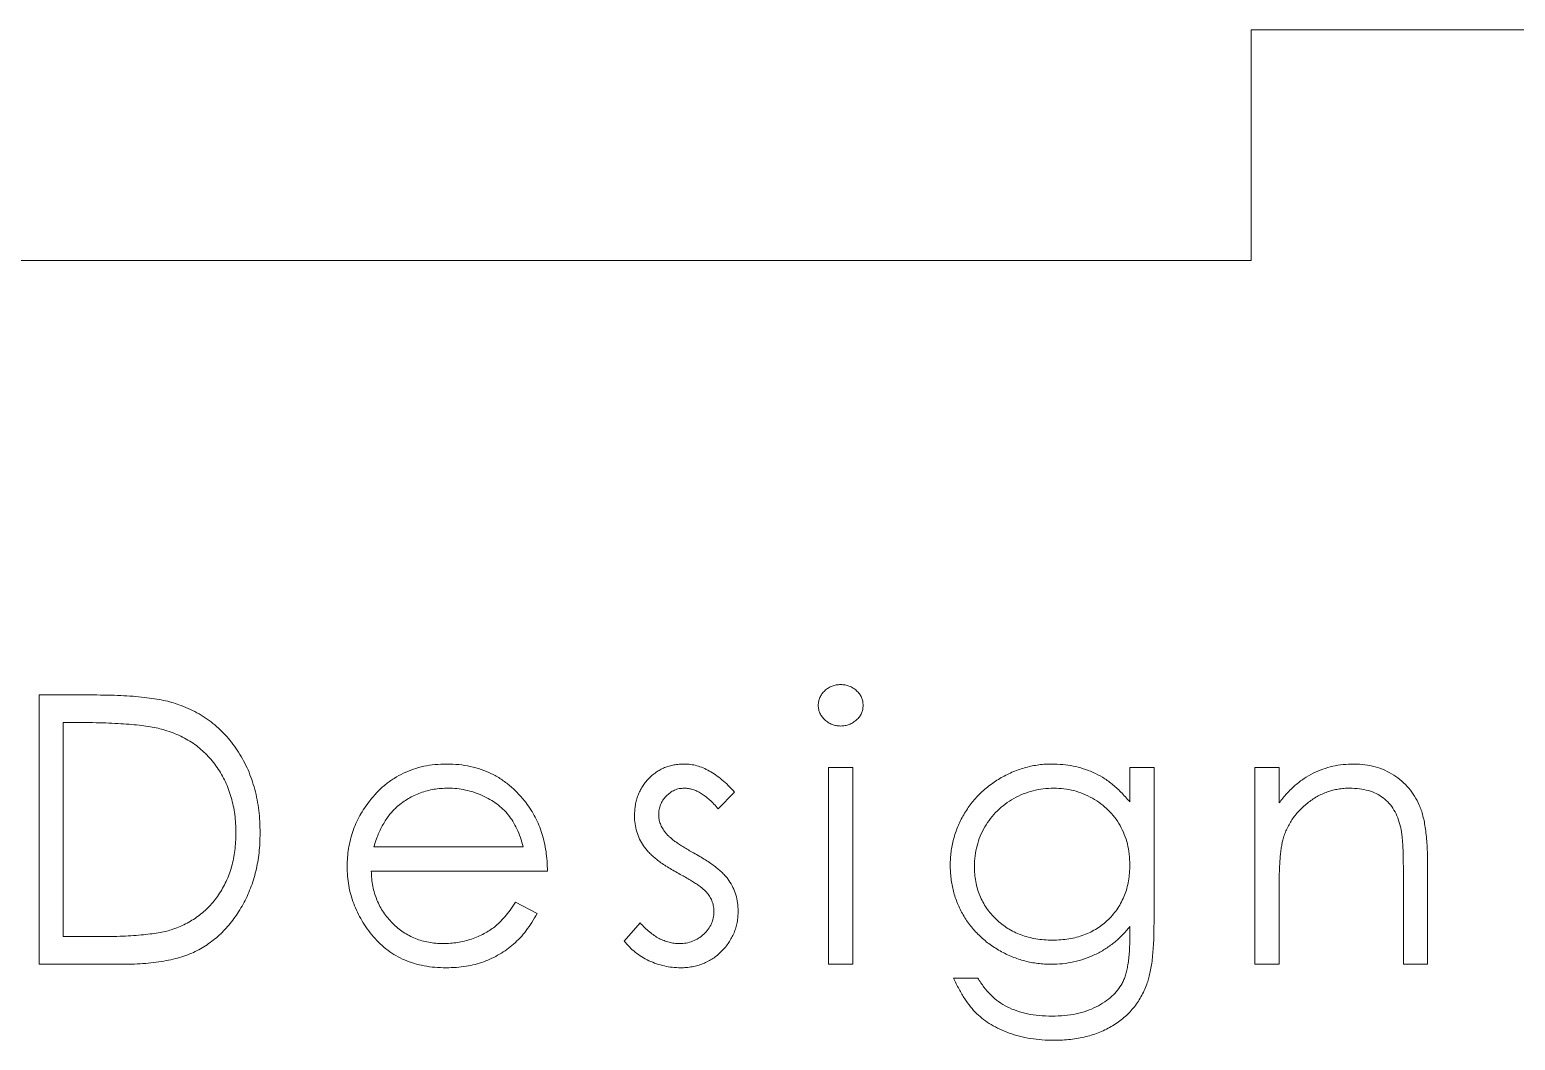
# Model space of a CAD drawing. Header units: millimetres. Extents: x 0 to 300, y 0 to 315.
# Drawn here: x 14.13 to 33.43, y 136.87 to 150 of the extents above; entities that cross this region are included whole.
import ezdxf

# ---------------------------------------------------------------- set-up
doc = ezdxf.new("R2010")
doc.units = ezdxf.units.MM

msp = doc.modelspace()

# ---------------------------------------------------------------- linework, layer by layer
at = {"color": 1, "linetype": 'Continuous', "lineweight": 0}
for p, q in [((30, 147), (30, 150)), ((40, 150), (30, 150)), ((10, 147), (30, 147))]:
    msp.add_line(p, q, dxfattribs=at)
at = {"color": 18, "linetype": 'Continuous', "lineweight": 15, "true_color": 0x000000}
for p, q in [((14.255, 141.357), (14.962, 141.357)), ((14.255, 137.857), (14.255, 141.357)), ((14.569, 140.998), (14.569, 138.216)), ((14.815, 140.998), (14.569, 140.998)), ((24.513, 140.414), (24.827, 140.414)), ((24.513, 137.857), (24.513, 140.414)), ((24.827, 140.414), (24.827, 137.857)), ((28.426, 140.414), (28.74, 140.414)), ((28.426, 139.967), (28.426, 140.414)), ((28.74, 140.414), (28.74, 138.385)), ((30.05, 140.414), (30.364, 140.414)), ((30.05, 137.857), (30.05, 140.414)), ((30.364, 140.414), (30.364, 139.953)), ((23.292, 140.095), (23.079, 139.876)), ((18.605, 139.382), (20.546, 139.382)), ((32.294, 139.163), (32.294, 137.857)), ((20.86, 139.068), (18.572, 139.068)), ((31.979, 137.857), (31.979, 139.06)), ((30.364, 138.781), (30.364, 137.857)), ((20.447, 138.664), (20.726, 138.518)), ((21.856, 138.158), (22.065, 138.395)), ((14.569, 138.216), (14.971, 138.216)), ((28.426, 138.214), (28.426, 138.347)), ((15.34, 137.857), (14.255, 137.857)), ((24.827, 137.857), (24.513, 137.857)), ((30.364, 137.857), (30.05, 137.857)), ((32.294, 137.857), (31.979, 137.857)), ((26.137, 137.677), (26.451, 137.677))]:
    msp.add_line(p, q, dxfattribs=at)
for points, knots in [([(24.378, 141.221), (24.379, 141.239), (24.381, 141.274), (24.399, 141.325), (24.425, 141.372), (24.463, 141.413), (24.507, 141.448), (24.557, 141.473), (24.612, 141.489), (24.649, 141.49), (24.668, 141.491)], [0, 0, 0, 0, 0.12329, 0.242149, 0.363437, 0.489745, 0.618115, 0.744894, 0.868932, 1, 1, 1, 1]), ([(24.668, 141.491), (24.688, 141.49), (24.726, 141.489), (24.781, 141.473), (24.832, 141.448), (24.876, 141.413), (24.914, 141.373), (24.941, 141.325), (24.958, 141.274), (24.96, 141.239), (24.962, 141.221)], [0, 0, 0, 0, 0.1318993, 0.2582841, 0.3843411, 0.5119796, 0.638632, 0.7592298, 0.8774122, 1, 1, 1, 1]), ([(14.962, 141.357), (15.023, 141.356), (15.142, 141.355), (15.314, 141.35), (15.472, 141.34), (15.618, 141.326), (15.75, 141.309), (15.87, 141.288), (15.976, 141.262), (16.041, 141.241), (16.072, 141.23)], [0, 0, 0, 0, 0.164289, 0.317406, 0.458844, 0.589367, 0.707831, 0.81577, 0.91288, 1, 1, 1, 1]), ([(16.072, 141.23), (16.113, 141.215), (16.193, 141.184), (16.307, 141.127), (16.414, 141.062), (16.516, 140.989), (16.608, 140.906), (16.696, 140.817), (16.776, 140.718), (16.849, 140.612), (16.915, 140.5), (16.972, 140.382), (17.019, 140.258), (17.059, 140.129), (17.09, 139.995), (17.111, 139.855), (17.125, 139.71), (17.126, 139.612), (17.127, 139.562)], [0, 0, 0, 0, 0.061545, 0.121694, 0.181155, 0.239875, 0.298702, 0.357647, 0.417605, 0.478494, 0.540407, 0.602345, 0.665004, 0.728559, 0.793651, 0.860534, 0.929236, 1, 1, 1, 1]), ([(24.668, 140.953), (24.649, 140.954), (24.612, 140.955), (24.557, 140.971), (24.507, 140.996), (24.463, 141.031), (24.426, 141.071), (24.399, 141.118), (24.381, 141.168), (24.379, 141.203), (24.378, 141.221)], [0, 0, 0, 0, 0.131867, 0.256661, 0.384213, 0.513365, 0.640443, 0.761085, 0.879146, 1, 1, 1, 1]), ([(24.962, 141.221), (24.96, 141.203), (24.958, 141.168), (24.941, 141.118), (24.914, 141.071), (24.876, 141.031), (24.832, 140.996), (24.781, 140.971), (24.726, 140.955), (24.688, 140.954), (24.668, 140.953)], [0, 0, 0, 0, 0.120162, 0.237546, 0.357497, 0.484917, 0.613329, 0.74015, 0.867301, 1, 1, 1, 1]), ([(15.891, 140.899), (15.861, 140.908), (15.799, 140.925), (15.697, 140.944), (15.583, 140.96), (15.455, 140.974), (15.314, 140.984), (15.159, 140.992), (14.992, 140.997), (14.876, 140.997), (14.815, 140.998)], [0, 0, 0, 0, 0.084319, 0.179285, 0.286583, 0.405111, 0.535593, 0.67819, 0.832976, 1, 1, 1, 1]), ([(16.813, 139.563), (16.812, 139.604), (16.811, 139.684), (16.799, 139.802), (16.78, 139.916), (16.753, 140.025), (16.719, 140.13), (16.677, 140.229), (16.628, 140.325), (16.57, 140.415), (16.507, 140.501), (16.436, 140.578), (16.36, 140.649), (16.279, 140.715), (16.19, 140.771), (16.096, 140.822), (15.996, 140.865), (15.926, 140.888), (15.891, 140.899)], [0, 0, 0, 0, 0.0701512, 0.1378126, 0.2032262, 0.2671741, 0.330024, 0.3917943, 0.4530844, 0.5143339, 0.575, 0.6348655, 0.6941163, 0.7534416, 0.8131258, 0.8740797, 0.936007, 1, 1, 1, 1]), ([(18.552, 139.982), (18.584, 140.02), (18.646, 140.095), (18.752, 140.193), (18.866, 140.275), (18.988, 140.343), (19.118, 140.394), (19.255, 140.433), (19.401, 140.455), (19.501, 140.458), (19.552, 140.459)], [0, 0, 0, 0, 0.128835, 0.253589, 0.374643, 0.49534, 0.616325, 0.739759, 0.866842, 1, 1, 1, 1]), ([(19.552, 140.459), (19.604, 140.458), (19.707, 140.455), (19.857, 140.431), (19.999, 140.391), (20.133, 140.336), (20.259, 140.265), (20.376, 140.177), (20.485, 140.075), (20.549, 139.996), (20.582, 139.956)], [0, 0, 0, 0, 0.13204, 0.259033, 0.38188, 0.502258, 0.622752, 0.744743, 0.870109, 1, 1, 1, 1]), ([(21.991, 139.788), (21.992, 139.812), (21.993, 139.858), (22.001, 139.926), (22.016, 139.991), (22.035, 140.053), (22.062, 140.111), (22.093, 140.167), (22.131, 140.22), (22.173, 140.269), (22.22, 140.313), (22.271, 140.352), (22.325, 140.385), (22.381, 140.413), (22.441, 140.434), (22.504, 140.448), (22.57, 140.458), (22.615, 140.459), (22.637, 140.459)], [0, 0, 0, 0, 0.067978, 0.133044, 0.196507, 0.258613, 0.319728, 0.380873, 0.442636, 0.505079, 0.567881, 0.628814, 0.68891, 0.748765, 0.809386, 0.870884, 0.934037, 1, 1, 1, 1]), ([(22.637, 140.459), (22.665, 140.458), (22.72, 140.456), (22.802, 140.438), (22.884, 140.409), (22.966, 140.369), (23.048, 140.317), (23.13, 140.254), (23.213, 140.18), (23.265, 140.124), (23.292, 140.095)], [0, 0, 0, 0, 0.105714, 0.213412, 0.326127, 0.444452, 0.569061, 0.702712, 0.846318, 1, 1, 1, 1]), ([(26.092, 139.144), (26.093, 139.173), (26.094, 139.231), (26.103, 139.317), (26.116, 139.401), (26.136, 139.484), (26.16, 139.566), (26.19, 139.646), (26.226, 139.724), (26.267, 139.801), (26.314, 139.875), (26.364, 139.945), (26.419, 140.011), (26.478, 140.074), (26.541, 140.132), (26.609, 140.186), (26.68, 140.237), (26.756, 140.283), (26.834, 140.323), (26.913, 140.361), (26.994, 140.39), (27.076, 140.416), (27.159, 140.435), (27.243, 140.449), (27.328, 140.458), (27.385, 140.459), (27.413, 140.459)], [0, 0, 0, 0, 0.042034, 0.083905, 0.125069, 0.166158, 0.20721, 0.248491, 0.289878, 0.33217, 0.374476, 0.416225, 0.45761, 0.499073, 0.540553, 0.582249, 0.62455, 0.667433, 0.710323, 0.752467, 0.794065, 0.835216, 0.876228, 0.917446, 0.958643, 1, 1, 1, 1]), ([(27.413, 140.459), (27.46, 140.458), (27.553, 140.455), (27.69, 140.434), (27.822, 140.401), (27.95, 140.353), (28.075, 140.287), (28.196, 140.201), (28.315, 140.093), (28.388, 140.01), (28.426, 139.967)], [0, 0, 0, 0, 0.120911, 0.238762, 0.354755, 0.470359, 0.589144, 0.716329, 0.852445, 1, 1, 1, 1]), ([(30.364, 139.953), (30.398, 139.995), (30.463, 140.076), (30.571, 140.183), (30.686, 140.271), (30.806, 140.341), (30.931, 140.394), (31.062, 140.432), (31.198, 140.455), (31.29, 140.458), (31.337, 140.459)], [0, 0, 0, 0, 0.140976, 0.273569, 0.398988, 0.51993, 0.63811, 0.756589, 0.87686, 1, 1, 1, 1]), ([(31.337, 140.459), (31.385, 140.457), (31.477, 140.454), (31.612, 140.427), (31.738, 140.381), (31.855, 140.318), (31.96, 140.239), (32.052, 140.147), (32.129, 140.042), (32.18, 139.944), (32.213, 139.858), (32.235, 139.783), (32.253, 139.701), (32.268, 139.61), (32.279, 139.51), (32.287, 139.402), (32.293, 139.285), (32.293, 139.204), (32.294, 139.163)], [0, 0, 0, 0, 0.07724, 0.151178, 0.223488, 0.295543, 0.366976, 0.437131, 0.507044, 0.57856, 0.616614, 0.658756, 0.704491, 0.754803, 0.809332, 0.868274, 0.932073, 1, 1, 1, 1]), ([(19.568, 140.145), (19.537, 140.144), (19.475, 140.143), (19.383, 140.132), (19.296, 140.113), (19.211, 140.087), (19.13, 140.052), (19.052, 140.012), (18.978, 139.962), (18.932, 139.924), (18.909, 139.905)], [0, 0, 0, 0, 0.131092, 0.259141, 0.384162, 0.505992, 0.629098, 0.750669, 0.874039, 1, 1, 1, 1]), ([(20.546, 139.382), (20.535, 139.424), (20.513, 139.504), (20.466, 139.615), (20.414, 139.714), (20.353, 139.799), (20.283, 139.875), (20.202, 139.942), (20.112, 140.001), (20.012, 140.051), (19.906, 140.094), (19.796, 140.123), (19.683, 140.142), (19.607, 140.144), (19.568, 140.145)], [0, 0, 0, 0, 0.0962401, 0.1852313, 0.2675005, 0.3444004, 0.4195949, 0.4968906, 0.5766379, 0.6602679, 0.7453866, 0.8300403, 0.9144742, 1, 1, 1, 1]), ([(22.637, 140.145), (22.615, 140.144), (22.572, 140.142), (22.509, 140.121), (22.451, 140.088), (22.401, 140.042), (22.359, 139.99), (22.328, 139.931), (22.309, 139.867), (22.306, 139.823), (22.305, 139.801)], [0, 0, 0, 0, 0.1249585, 0.2459006, 0.369166, 0.4985108, 0.6285039, 0.7510283, 0.8737242, 1, 1, 1, 1]), ([(23.079, 139.876), (23.061, 139.897), (23.025, 139.938), (22.969, 139.993), (22.913, 140.039), (22.858, 140.078), (22.803, 140.108), (22.747, 140.129), (22.692, 140.143), (22.656, 140.144), (22.637, 140.145)], [0, 0, 0, 0, 0.158223, 0.305036, 0.441309, 0.565963, 0.683525, 0.793334, 0.898518, 1, 1, 1, 1]), ([(27.438, 140.145), (27.393, 140.144), (27.302, 140.14), (27.168, 140.114), (27.04, 140.073), (26.918, 140.014), (26.804, 139.941), (26.703, 139.854), (26.615, 139.754), (26.54, 139.643), (26.48, 139.523), (26.438, 139.397), (26.411, 139.266), (26.408, 139.176), (26.406, 139.131)], [0, 0, 0, 0, 0.085519, 0.169309, 0.252218, 0.336756, 0.420595, 0.502741, 0.584804, 0.668268, 0.751823, 0.833629, 0.91622, 1, 1, 1, 1]), ([(28.426, 139.149), (28.424, 139.196), (28.422, 139.287), (28.397, 139.42), (28.357, 139.545), (28.301, 139.661), (28.231, 139.768), (28.147, 139.863), (28.05, 139.947), (27.94, 140.017), (27.822, 140.074), (27.699, 140.116), (27.57, 140.14), (27.482, 140.143), (27.438, 140.145)], [0, 0, 0, 0, 0.089243, 0.174349, 0.257613, 0.339527, 0.420997, 0.501579, 0.582542, 0.666133, 0.750049, 0.832743, 0.915647, 1, 1, 1, 1]), ([(31.283, 140.145), (31.257, 140.145), (31.207, 140.144), (31.133, 140.134), (31.061, 140.119), (30.991, 140.098), (30.923, 140.069), (30.857, 140.037), (30.793, 139.996), (30.731, 139.951), (30.674, 139.901), (30.621, 139.848), (30.573, 139.792), (30.53, 139.733), (30.493, 139.671), (30.461, 139.606), (30.433, 139.538), (30.419, 139.491), (30.412, 139.468)], [0, 0, 0, 0, 0.063986, 0.126627, 0.188984, 0.25023, 0.312351, 0.374574, 0.438148, 0.50292, 0.567974, 0.630771, 0.692935, 0.754398, 0.815218, 0.876117, 0.938015, 1, 1, 1, 1]), ([(31.942, 139.642), (31.932, 139.681), (31.911, 139.758), (31.861, 139.861), (31.797, 139.95), (31.719, 140.022), (31.628, 140.078), (31.523, 140.117), (31.407, 140.141), (31.325, 140.144), (31.283, 140.145)], [0, 0, 0, 0, 0.13552, 0.260833, 0.378476, 0.493178, 0.609281, 0.729981, 0.859261, 1, 1, 1, 1]), ([(18.258, 139.128), (18.259, 139.168), (18.261, 139.246), (18.274, 139.361), (18.298, 139.473), (18.33, 139.582), (18.371, 139.687), (18.422, 139.79), (18.482, 139.889), (18.529, 139.951), (18.552, 139.982)], [0, 0, 0, 0, 0.128045, 0.253768, 0.377428, 0.500551, 0.623296, 0.746578, 0.872348, 1, 1, 1, 1]), ([(20.582, 139.956), (20.604, 139.926), (20.648, 139.865), (20.703, 139.767), (20.751, 139.664), (20.79, 139.556), (20.821, 139.442), (20.843, 139.322), (20.856, 139.197), (20.859, 139.112), (20.86, 139.068)], [0, 0, 0, 0, 0.118522, 0.236255, 0.356174, 0.47725, 0.60154, 0.729618, 0.862158, 1, 1, 1, 1]), ([(18.909, 139.905), (18.892, 139.89), (18.859, 139.86), (18.813, 139.807), (18.77, 139.75), (18.731, 139.687), (18.695, 139.619), (18.661, 139.545), (18.631, 139.466), (18.614, 139.411), (18.605, 139.382)], [0, 0, 0, 0, 0.109984, 0.22258, 0.3385, 0.458709, 0.585535, 0.717518, 0.854667, 1, 1, 1, 1]), ([(22.108, 139.394), (22.09, 139.423), (22.054, 139.482), (22.019, 139.579), (21.994, 139.681), (21.992, 139.752), (21.991, 139.788)], [0, 0, 0, 0, 0.246252, 0.492591, 0.74057, 1, 1, 1, 1]), ([(22.305, 139.801), (22.306, 139.781), (22.308, 139.74), (22.326, 139.681), (22.353, 139.623), (22.379, 139.587), (22.392, 139.569)], [0, 0, 0, 0, 0.24004, 0.479403, 0.731757, 1, 1, 1, 1]), ([(17.127, 139.562), (17.126, 139.519), (17.125, 139.434), (17.114, 139.308), (17.098, 139.186), (17.073, 139.069), (17.042, 138.954), (17.003, 138.845), (16.959, 138.738), (16.907, 138.637), (16.85, 138.541), (16.788, 138.45), (16.723, 138.366), (16.653, 138.289), (16.579, 138.219), (16.5, 138.154), (16.417, 138.097), (16.33, 138.045), (16.237, 137.999), (16.135, 137.961), (16.024, 137.929), (15.904, 137.903), (15.775, 137.882), (15.638, 137.867), (15.492, 137.858), (15.391, 137.857), (15.34, 137.857)], [0, 0, 0, 0, 0.046081, 0.090807, 0.134295, 0.177024, 0.218823, 0.260244, 0.30108, 0.341614, 0.381583, 0.42012, 0.458075, 0.494738, 0.531195, 0.566934, 0.602713, 0.638327, 0.674853, 0.713467, 0.754442, 0.797815, 0.843989, 0.893072, 0.944963, 1, 1, 1, 1]), ([(15.971, 138.305), (16.003, 138.316), (16.067, 138.338), (16.157, 138.379), (16.242, 138.427), (16.322, 138.48), (16.397, 138.541), (16.466, 138.607), (16.53, 138.68), (16.589, 138.759), (16.642, 138.844), (16.687, 138.933), (16.727, 139.027), (16.758, 139.126), (16.783, 139.229), (16.8, 139.336), (16.811, 139.448), (16.812, 139.524), (16.813, 139.563)], [0, 0, 0, 0, 0.062415, 0.123338, 0.183125, 0.241783, 0.300579, 0.35968, 0.418882, 0.479531, 0.540851, 0.602303, 0.664463, 0.727806, 0.792895, 0.859672, 0.928464, 1, 1, 1, 1]), ([(22.392, 139.569), (22.4, 139.559), (22.417, 139.538), (22.449, 139.509), (22.485, 139.477), (22.528, 139.445), (22.577, 139.412), (22.632, 139.378), (22.692, 139.341), (22.735, 139.317), (22.757, 139.305)], [0, 0, 0, 0, 0.0834251, 0.1775598, 0.2839824, 0.4022167, 0.5335685, 0.676121, 0.8316494, 1, 1, 1, 1]), ([(31.979, 139.06), (31.979, 139.095), (31.979, 139.161), (31.978, 139.257), (31.975, 139.343), (31.971, 139.42), (31.965, 139.489), (31.959, 139.548), (31.952, 139.598), (31.945, 139.628), (31.942, 139.642)], [0, 0, 0, 0, 0.17885, 0.34211, 0.489826, 0.623254, 0.74008, 0.841483, 0.928908, 1, 1, 1, 1]), ([(22.549, 139.045), (22.523, 139.06), (22.473, 139.088), (22.401, 139.132), (22.336, 139.176), (22.277, 139.219), (22.225, 139.263), (22.18, 139.307), (22.141, 139.349), (22.119, 139.38), (22.108, 139.394)], [0, 0, 0, 0, 0.157762, 0.30595, 0.443775, 0.572824, 0.692154, 0.802296, 0.905564, 1, 1, 1, 1]), ([(30.412, 139.468), (30.409, 139.451), (30.4, 139.413), (30.391, 139.351), (30.382, 139.28), (30.375, 139.199), (30.371, 139.108), (30.366, 139.008), (30.365, 138.898), (30.364, 138.821), (30.364, 138.781)], [0, 0, 0, 0, 0.076995, 0.167615, 0.271052, 0.38946, 0.520843, 0.666399, 0.826094, 1, 1, 1, 1]), ([(22.757, 139.305), (22.785, 139.29), (22.837, 139.26), (22.912, 139.215), (22.98, 139.169), (23.041, 139.125), (23.095, 139.079), (23.143, 139.036), (23.184, 138.992), (23.207, 138.961), (23.218, 138.946)], [0, 0, 0, 0, 0.158989, 0.307115, 0.446213, 0.574876, 0.694152, 0.804581, 0.906593, 1, 1, 1, 1]), ([(27.42, 138.171), (27.456, 138.171), (27.529, 138.173), (27.634, 138.186), (27.734, 138.207), (27.829, 138.236), (27.918, 138.274), (28.001, 138.322), (28.079, 138.376), (28.15, 138.44), (28.215, 138.509), (28.271, 138.585), (28.319, 138.667), (28.359, 138.753), (28.389, 138.844), (28.409, 138.942), (28.424, 139.044), (28.425, 139.114), (28.426, 139.149)], [0, 0, 0, 0, 0.070121, 0.137122, 0.201487, 0.263765, 0.32456, 0.384739, 0.444905, 0.505232, 0.565494, 0.6251, 0.68435, 0.743883, 0.804608, 0.867239, 0.932094, 1, 1, 1, 1]), ([(19.544, 137.812), (19.495, 137.813), (19.399, 137.815), (19.26, 137.834), (19.128, 137.866), (19.005, 137.91), (18.89, 137.967), (18.784, 138.037), (18.685, 138.119), (18.597, 138.214), (18.518, 138.316), (18.448, 138.422), (18.389, 138.532), (18.342, 138.645), (18.303, 138.761), (18.277, 138.881), (18.261, 139.003), (18.259, 139.087), (18.258, 139.128)], [0, 0, 0, 0, 0.071579, 0.139629, 0.204797, 0.268135, 0.329814, 0.391301, 0.453434, 0.516552, 0.579631, 0.641119, 0.701294, 0.76081, 0.819932, 0.87892, 0.938983, 1, 1, 1, 1]), ([(18.572, 139.068), (18.573, 139.034), (18.576, 138.968), (18.59, 138.871), (18.613, 138.779), (18.644, 138.692), (18.682, 138.609), (18.728, 138.531), (18.784, 138.458), (18.845, 138.389), (18.914, 138.328), (18.986, 138.273), (19.063, 138.228), (19.144, 138.19), (19.229, 138.161), (19.318, 138.141), (19.41, 138.128), (19.473, 138.127), (19.505, 138.126)], [0, 0, 0, 0, 0.068385, 0.134476, 0.198391, 0.260753, 0.321829, 0.383037, 0.444653, 0.507398, 0.569825, 0.630778, 0.690929, 0.750945, 0.811049, 0.872331, 0.935004, 1, 1, 1, 1]), ([(22.937, 138.781), (22.929, 138.79), (22.911, 138.81), (22.879, 138.839), (22.841, 138.869), (22.796, 138.902), (22.744, 138.935), (22.685, 138.97), (22.619, 139.007), (22.573, 139.032), (22.549, 139.045)], [0, 0, 0, 0, 0.076875, 0.167462, 0.27227, 0.389551, 0.520801, 0.666263, 0.825545, 1, 1, 1, 1]), ([(27.403, 137.857), (27.374, 137.857), (27.316, 137.858), (27.23, 137.867), (27.145, 137.88), (27.061, 137.899), (26.979, 137.924), (26.898, 137.954), (26.818, 137.989), (26.74, 138.03), (26.666, 138.075), (26.595, 138.124), (26.528, 138.177), (26.466, 138.234), (26.408, 138.294), (26.354, 138.358), (26.305, 138.426), (26.26, 138.497), (26.221, 138.572), (26.187, 138.648), (26.157, 138.726), (26.133, 138.806), (26.115, 138.888), (26.102, 138.972), (26.094, 139.057), (26.093, 139.115), (26.092, 139.144)], [0, 0, 0, 0, 0.042865, 0.085222, 0.127202, 0.169025, 0.210882, 0.252963, 0.295628, 0.338553, 0.381463, 0.423582, 0.465066, 0.506312, 0.54704, 0.587676, 0.628675, 0.669946, 0.711036, 0.751996, 0.792673, 0.833446, 0.874191, 0.915494, 0.957478, 1, 1, 1, 1]), ([(26.406, 139.131), (26.407, 139.097), (26.409, 139.031), (26.422, 138.933), (26.444, 138.839), (26.476, 138.751), (26.515, 138.666), (26.564, 138.586), (26.622, 138.511), (26.687, 138.441), (26.76, 138.378), (26.839, 138.322), (26.923, 138.276), (27.012, 138.237), (27.107, 138.208), (27.206, 138.186), (27.311, 138.173), (27.383, 138.172), (27.42, 138.171)], [0, 0, 0, 0, 0.064983, 0.127803, 0.189056, 0.248395, 0.307691, 0.366977, 0.42734, 0.488795, 0.550674, 0.612045, 0.673369, 0.73493, 0.79781, 0.862892, 0.930095, 1, 1, 1, 1]), ([(23.023, 138.537), (23.022, 138.56), (23.02, 138.604), (23.003, 138.668), (22.976, 138.728), (22.95, 138.763), (22.937, 138.781)], [0, 0, 0, 0, 0.253475, 0.500453, 0.745578, 1, 1, 1, 1]), ([(23.218, 138.946), (23.236, 138.916), (23.272, 138.857), (23.311, 138.76), (23.333, 138.657), (23.336, 138.587), (23.337, 138.551)], [0, 0, 0, 0, 0.248839, 0.495235, 0.743336, 1, 1, 1, 1]), ([(19.505, 138.126), (19.536, 138.126), (19.599, 138.128), (19.691, 138.139), (19.782, 138.158), (19.872, 138.184), (19.957, 138.216), (20.036, 138.254), (20.109, 138.296), (20.177, 138.344), (20.243, 138.403), (20.309, 138.477), (20.379, 138.564), (20.423, 138.63), (20.447, 138.664)], [0, 0, 0, 0, 0.082592, 0.163879, 0.245659, 0.327726, 0.40861, 0.485749, 0.559169, 0.630268, 0.705306, 0.792065, 0.889796, 1, 1, 1, 1]), ([(20.726, 138.518), (20.703, 138.478), (20.66, 138.402), (20.586, 138.296), (20.508, 138.201), (20.423, 138.12), (20.333, 138.048), (20.238, 137.986), (20.138, 137.933), (20.032, 137.888), (19.92, 137.854), (19.801, 137.829), (19.675, 137.814), (19.588, 137.813), (19.544, 137.812)], [0, 0, 0, 0, 0.09337, 0.181661, 0.265874, 0.346355, 0.4246, 0.501903, 0.579992, 0.658443, 0.738672, 0.821894, 0.908801, 1, 1, 1, 1]), ([(22.065, 138.395), (22.084, 138.374), (22.123, 138.332), (22.184, 138.277), (22.246, 138.231), (22.309, 138.192), (22.373, 138.163), (22.439, 138.142), (22.505, 138.128), (22.549, 138.127), (22.572, 138.126)], [0, 0, 0, 0, 0.147476, 0.285904, 0.417172, 0.540501, 0.659238, 0.775006, 0.887229, 1, 1, 1, 1]), ([(22.572, 138.126), (22.602, 138.127), (22.661, 138.13), (22.746, 138.154), (22.824, 138.192), (22.892, 138.246), (22.95, 138.309), (22.992, 138.38), (23.018, 138.457), (23.022, 138.51), (23.023, 138.537)], [0, 0, 0, 0, 0.134042, 0.261896, 0.387836, 0.517686, 0.644509, 0.764718, 0.880291, 1, 1, 1, 1]), ([(23.337, 138.551), (23.336, 138.525), (23.335, 138.476), (23.325, 138.402), (23.308, 138.332), (23.285, 138.264), (23.254, 138.201), (23.217, 138.139), (23.174, 138.08), (23.123, 138.025), (23.069, 137.975), (23.01, 137.931), (22.948, 137.895), (22.882, 137.865), (22.813, 137.84), (22.741, 137.824), (22.665, 137.814), (22.614, 137.812), (22.588, 137.812)], [0, 0, 0, 0, 0.064548, 0.127199, 0.188597, 0.24864, 0.309525, 0.370037, 0.431889, 0.495704, 0.559519, 0.621372, 0.682397, 0.743568, 0.805498, 0.86864, 0.933066, 1, 1, 1, 1]), ([(28.74, 138.385), (28.739, 138.341), (28.739, 138.258), (28.735, 138.137), (28.727, 138.026), (28.718, 137.923), (28.705, 137.829), (28.688, 137.745), (28.67, 137.669), (28.654, 137.622), (28.646, 137.6)], [0, 0, 0, 0, 0.163445, 0.315489, 0.456291, 0.585864, 0.705429, 0.813371, 0.911718, 1, 1, 1, 1]), ([(14.971, 138.216), (15.029, 138.216), (15.14, 138.216), (15.299, 138.221), (15.445, 138.227), (15.577, 138.237), (15.696, 138.25), (15.8, 138.264), (15.891, 138.281), (15.946, 138.297), (15.971, 138.305)], [0, 0, 0, 0, 0.171901, 0.330628, 0.475549, 0.606746, 0.725024, 0.829742, 0.921323, 1, 1, 1, 1]), ([(28.426, 138.347), (28.394, 138.309), (28.331, 138.234), (28.221, 138.135), (28.102, 138.05), (27.973, 137.98), (27.837, 137.925), (27.696, 137.886), (27.551, 137.861), (27.453, 137.858), (27.403, 137.857)], [0, 0, 0, 0, 0.126561, 0.250895, 0.374719, 0.499826, 0.624964, 0.749039, 0.87318, 1, 1, 1, 1]), ([(27.413, 137.184), (27.468, 137.185), (27.574, 137.188), (27.725, 137.21), (27.864, 137.248), (27.989, 137.3), (28.098, 137.365), (28.192, 137.437), (28.268, 137.518), (28.319, 137.593), (28.351, 137.659), (28.371, 137.717), (28.388, 137.782), (28.401, 137.854), (28.413, 137.933), (28.42, 138.02), (28.425, 138.115), (28.425, 138.18), (28.426, 138.214)], [0, 0, 0, 0, 0.0981713, 0.1892644, 0.2744631, 0.3550232, 0.4309205, 0.501086, 0.5666076, 0.6297209, 0.6627107, 0.6987656, 0.7386105, 0.7825812, 0.8304088, 0.8825779, 0.9392287, 1, 1, 1, 1]), ([(22.588, 137.812), (22.552, 137.813), (22.482, 137.815), (22.378, 137.833), (22.277, 137.862), (22.178, 137.902), (22.085, 137.952), (22, 138.012), (21.923, 138.08), (21.878, 138.132), (21.856, 138.158)], [0, 0, 0, 0, 0.126743, 0.251724, 0.377219, 0.504694, 0.631458, 0.755401, 0.877701, 1, 1, 1, 1]), ([(27.443, 136.869), (27.39, 136.87), (27.287, 136.872), (27.137, 136.891), (26.994, 136.919), (26.86, 136.961), (26.737, 137.012), (26.625, 137.07), (26.525, 137.138), (26.434, 137.214), (26.353, 137.305), (26.277, 137.412), (26.203, 137.537), (26.16, 137.629), (26.137, 137.677)], [0, 0, 0, 0, 0.0964914, 0.1884737, 0.2768399, 0.3621366, 0.4434368, 0.5201655, 0.5927097, 0.6629173, 0.7354188, 0.814881, 0.9030606, 1, 1, 1, 1]), ([(26.451, 137.677), (26.477, 137.637), (26.526, 137.559), (26.618, 137.457), (26.719, 137.37), (26.833, 137.3), (26.959, 137.248), (27.098, 137.21), (27.251, 137.188), (27.358, 137.185), (27.413, 137.184)], [0, 0, 0, 0, 0.124716, 0.243805, 0.360062, 0.475112, 0.593525, 0.71935, 0.853855, 1, 1, 1, 1]), ([(28.646, 137.6), (28.635, 137.571), (28.613, 137.515), (28.572, 137.434), (28.526, 137.359), (28.473, 137.288), (28.414, 137.223), (28.35, 137.163), (28.279, 137.107), (28.203, 137.058), (28.122, 137.013), (28.037, 136.975), (27.948, 136.941), (27.854, 136.916), (27.757, 136.895), (27.656, 136.88), (27.551, 136.871), (27.48, 136.87), (27.443, 136.869)], [0, 0, 0, 0, 0.061371, 0.120906, 0.179424, 0.237607, 0.295938, 0.354218, 0.413537, 0.474087, 0.535121, 0.596988, 0.66002, 0.724277, 0.790012, 0.857748, 0.927829, 1, 1, 1, 1])]:
    msp.add_open_spline(points, degree=3, knots=knots, dxfattribs=at)

doc.saveas('drawing.dxf')
